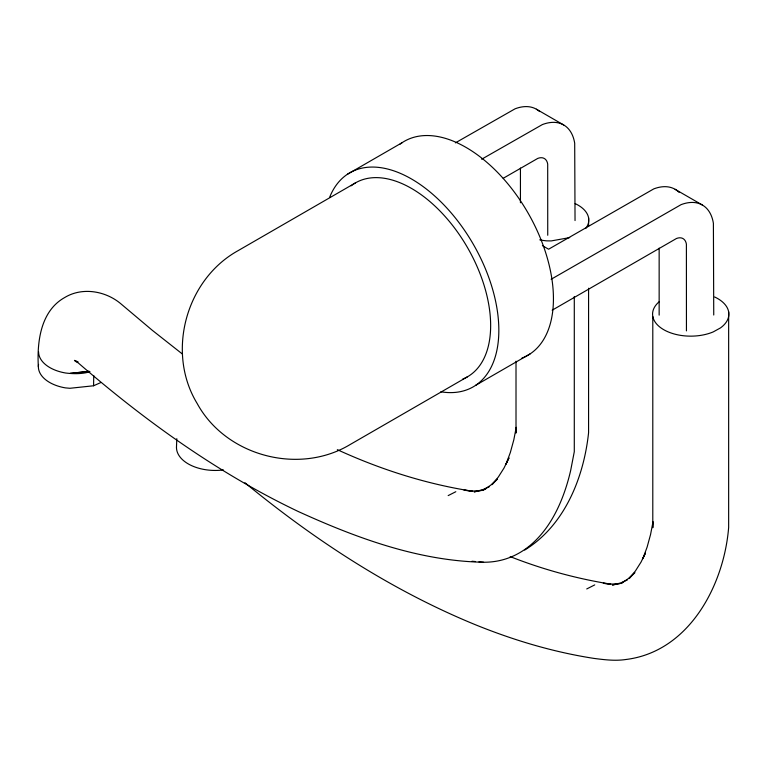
<?xml version="1.0" encoding="UTF-8"?>
<svg xmlns="http://www.w3.org/2000/svg" width="767" height="767" viewBox="0 0 767 767"><rect width="100%" height="100%" fill="white"/><g stroke="black" fill="none" stroke-linecap="round" stroke-linejoin="round"><path stroke-width="1.15" d="M38.35 366.693C36.893 341.833 40.651 310.894 64.764 297.491C82.251 286.868 105.568 290.894 120.812 303.751L152.393 330.385L182.498 354.105M38.561 364.43A36.49 21.668 0.9 0 0 65.387 387.881L69.912 388.284L93.584 385.772L93.737 375.475M176.468 447.429L176.803 438.686M645.488 552.978L642.832 558.664L647.099 547.159L650.541 534.599L653.024 521.752L652.794 527.734L652.794 316.503M645.45 553.036L641.049 562.067L635.45 570.916L629.18 578.519L634.884 572.594L628.135 578.749L620.819 583.572L623.629 582.067M524.724 550.044C564.675 525.52 583.792 477.544 588.577 432.741L588.577 288.229M347.422 174.262L402.023 142.739M355.495 182.872L238.106 250.646C185.787 279.562 166.036 352.456 197.196 403.547C225.872 456.077 298.862 475.425 350.068 444.572L467.458 376.798M455.406 142.854L515.06 108.818A55.79 32.204 -60 0 1 539.613 111.56M481.647 159.229L542.355 124.58A55.79 32.204 -60 0 1 574.694 143.247L575.039 220.56M503.229 178.289L537.801 158.385A17.066 9.846 -60 0 1 547.696 164.09L547.734 235.258M551.137 279.274L681.067 204.655A55.79 32.204 -60 0 1 713.396 223.322L713.741 315.016M552.163 310.204L676.513 238.47A17.066 9.846 -60 0 1 686.398 244.174L686.446 330.893M475.53 385.418L530.122 353.894M486.24 488.521L483.162 490.171L490.592 485.271L497.447 479.02L491.992 484.677L498.358 476.969L504.034 467.995L508.991 457.822L506.019 464.16L510.333 452.511L513.823 439.798L516.229 427.324L516.009 433.048L516.009 361.199M448.168 495.597L455.828 491.714M586.736 588.951L594.741 584.895M93.584 385.772L100.64 382.628M489.346 486.748L482.462 489.797L474.14 491.877L482.155 490.353L473.412 491.014L464.025 490.209L472.194 491.196C425.541 483.881 380.192 469.346 337.327 449.673M627.339 579.977L620.561 582.978L612.373 585.02L619.707 583.629M90.007 371.746C82.088 374.085 73.737 373.989 65.617 373.011A36.49 21.668 0.9 0 1 38.58 351.823M569.689 237.607L551.262 240.915L546.698 240.857A36.49 21.064 0 0 1 539.757 239.822M89.077 371.276L70.142 373.414L89.068 371.401M619.678 583.505L612.152 584.08L603.313 583.323L609.717 584.09M574.291 296.484L574.291 451.705L570.677 470.43A262.688 134.551 72.8 0 1 483.584 562.24C420.211 561.061 359.215 539.028 302.064 513.228L298.564 511.656C218.24 473.421 145.442 421.093 78.359 363.012L74.476 360.375L77.994 361.957L75.339 361.42L77.63 361.535M472.012 561.252L475.482 561.549M478.953 561.847L483.584 562.24M610.714 584.138C576.353 578.615 542.585 569.392 510.208 556.612M536.392 109.202L563.687 124.963M675.094 189.286L702.399 205.048M542.403 245.641L548.597 249.217L653.772 188.893A55.79 32.204 -60 0 1 679.054 192.344M244.961 482.711L248.556 485.732C317.567 541.981 393.097 591.041 475.693 624.856C513.785 640.272 553.381 652.123 594.022 658.412C604.617 659.783 615.297 661.106 625.939 659.495C689.178 651.701 724.01 585.211 728.65 527.408L728.65 311.757M659.15 248.134L659.15 315.132M588.577 217.761L588.577 226.121M520.438 168.05L520.438 202.747M223.418 469.931A38.149 22.646 0.9 0 1 176.477 447.429M714.633 296.973A38.149 22.022 0 0 1 720.443 327.931L713.243 331.9A38.149 22.022 0 0 1 664.308 330.021A38.149 22.022 0 0 1 659.035 301.872M575.164 203.619A36.49 21.064 0 0 1 585.681 228.537M400.115 144.091A123.545 71.331 60 0 1 528.559 213.878A123.545 71.331 60 0 1 521.828 358.16M329.57 197.474A123.545 71.331 60 0 1 473.623 244.817A123.545 71.331 60 0 1 440.852 391.793M351.104 185.835A111.963 64.639 60 0 1 467.458 247.511A111.963 64.639 60 0 1 462.693 379.119"/></g></svg>
